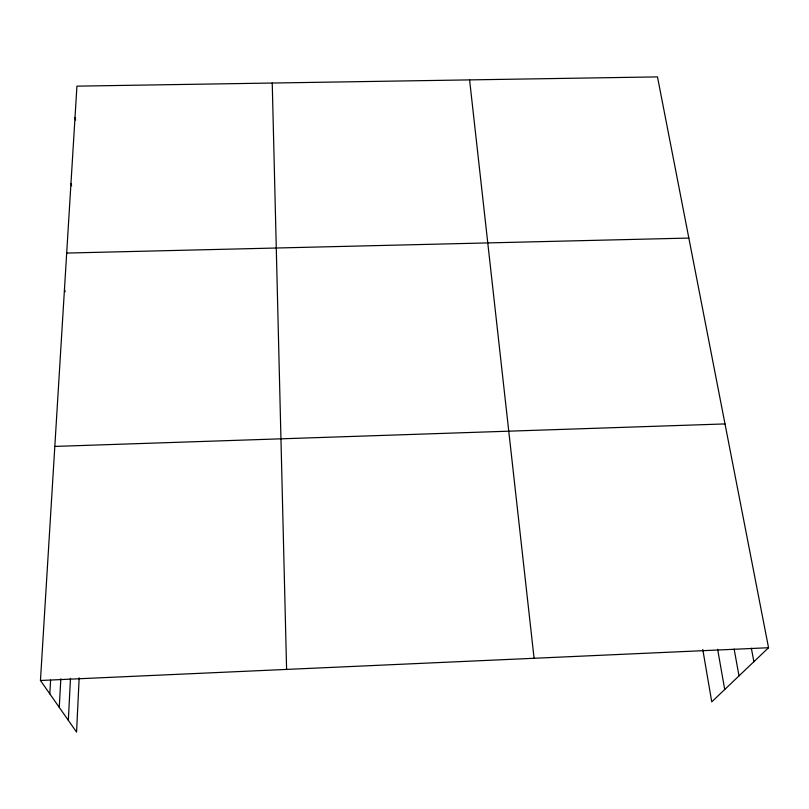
<?xml version="1.0" encoding="UTF-8"?>
<svg xmlns="http://www.w3.org/2000/svg" width="809" height="809" viewBox="0 0 809 809"><rect width="100%" height="100%" fill="white"/><g stroke="black" fill="none" stroke-linecap="round" stroke-linejoin="round"><path stroke-width="1.21" d="M79.161 677.8L76.562 732.105L40.45 680.49L76.936 86.148L657.484 76.895L768.55 647.726L711.748 701.868L702.778 649.485M68.34 720.354L70.484 678.306M59.269 707.39L60.817 678.832M49.804 693.859L50.603 680.136M40.45 680.49L768.55 647.726M54.82 446.416L725.006 423.926M66.692 253.065L688.843 238.068M64.457 289.43L65.195 291.736M70.959 183.441L71.617 185.827M74.994 117.679L75.601 120.056M751.349 648.252L753.887 661.711M734.127 649.04L739.011 675.879M717.634 649.324L724.722 689.501M469.594 79.889L534.082 658.273M272.239 83.034L286.598 669.417"/></g></svg>
